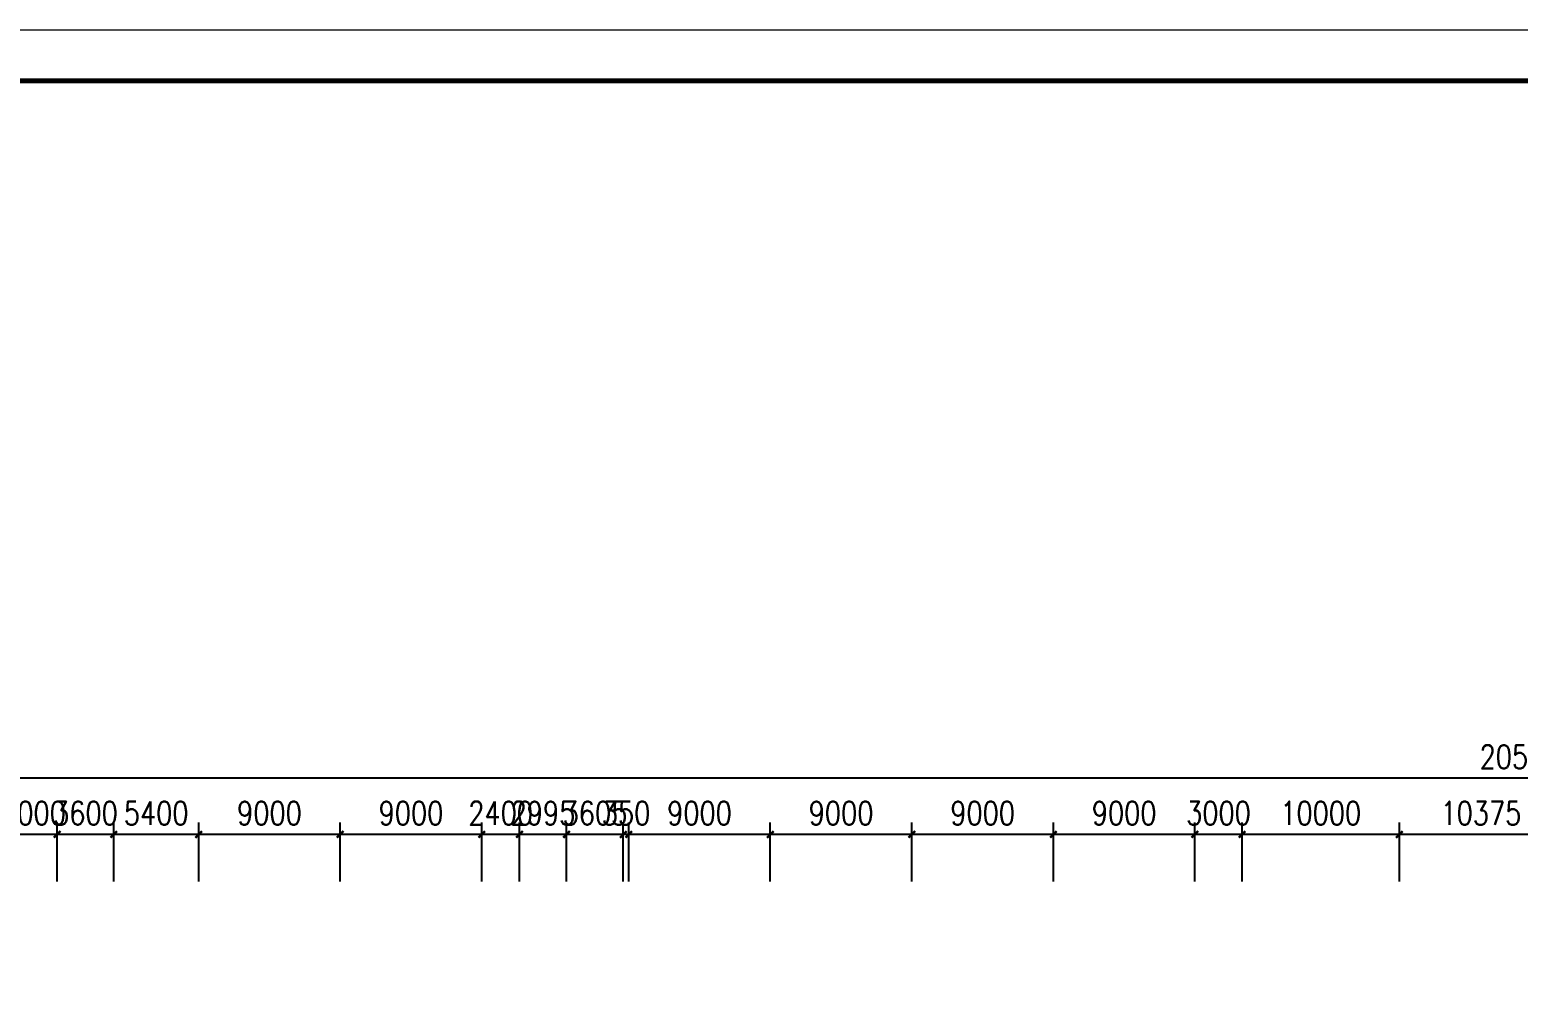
# Model space of a CAD drawing. Extents: x 5719244 to 11985375, y 1211094 to 3157953.
# Drawn here: x 6482728 to 6577379, y 1614239 to 1675543 of the extents above; entities that cross this region are included whole.
import ezdxf

# ---------------------------------------------------------------- set-up
doc = ezdxf.new("R2010")
doc.units = 0
doc.header["$LTSCALE"] = 500
doc.header["$MEASUREMENT"] = 0
doc.layers.get('0').update_dxf_attribs({"linetype": 'CONTINUOUS', "lineweight": 0})
doc.layers.get('DEFPOINTS').update_dxf_attribs({"linetype": 'CONTINUOUS', "lineweight": 0})
doc.layers.add('PUB_DIM', color=3, linetype='CONTINUOUS', lineweight=0)
doc.styles.add('DIM_FONT', font='SIMPLEX.shx', dxfattribs={"width": 0.8})
doc.dimstyles.new('DIMN300-X', dxfattribs={"dimscale": 3, "dimtxt": 500, "dimasz": 1, "dimexe": 250, "dimexo": 0, "dimgap": 200, "dimtad": 1, "dimdec": 0, "dimzin": 0, "dimdsep": 46, "dimtxsty": 'DIM_FONT', "dimblk": '_DIMX', "dimblk1": '_DIMX', "dimblk2": '_DIMX', "dimsah": 1, "dimcen": 0, "dimdle": 187.057091, "dimclrd": 3, "dimclre": 3, "dimclrt": 7, "dimadec": 0, "dimazin": 0, "dimtfac": 2.166667, "dimtdec": 0, "dimtix": 1, "dimtmove": 2, "dimatfit": 3, "dimldrblk": '_DIMX', "dimfxl": 1, "dimtolj": 1, "dimtzin": 0, "dimarcsym": 0})

# ---------------------------------------------------------------- blocks, each defined once
blk = doc.blocks.new('_DIMX')
blk.add_line((-150, 0), (150, 0))
at = {"const_width": 50}
blk.add_lwpolyline([(-70, -70), (70, 70)], dxfattribs=at)
blk = doc.blocks.new('*D360')
at = {"layer": 'DEFPOINTS', "color": 0, "transparency": 16777216}
for p in [(6475469, 1627978), (6475469, 1620890), (6680544, 1620890)]:
    blk.add_point(p, dxfattribs=at)
at = {"layer": 'PUB_DIM', "color": 3, "lineweight": -2, "transparency": 16777216}
for p, q in [((6475469, 1620890), (6475469, 1628728)), ((6680544, 1620890), (6680544, 1628728)), ((6680541, 1627978), (6475472, 1627978))]:
    blk.add_line(p, q, dxfattribs=at)
at = {"layer": 'PUB_DIM', "color": 3, "lineweight": -2, "transparency": 16777216, "xscale": 3, "yscale": 3, "zscale": 3, "rotation": 180}
blk.add_blockref('_DIMX', (6475469, 1627978), dxfattribs=at)
at = {"layer": 'PUB_DIM', "color": 3, "lineweight": -2, "transparency": 16777216, "xscale": 3, "yscale": 3, "zscale": 3}
blk.add_blockref('_DIMX', (6680544, 1627978), dxfattribs=at)
at = {"layer": 'PUB_DIM', "color": 7, "transparency": 16777216, "insert": (6578007, 1629328), "char_height": 1500, "attachment_point": 5, "style": 'DIM_FONT'}
blk.add_mtext('\\A1;205075', dxfattribs=at)
blk = doc.blocks.new('*D370')
at = {"layer": 'DEFPOINTS', "color": 0, "transparency": 16777216}
for p in [(6569819, 1624397), (6569819, 1621397), (6580194, 1621397)]:
    blk.add_point(p, dxfattribs=at)
at = {"layer": 'PUB_DIM', "color": 3, "lineweight": -2, "transparency": 16777216}
for p, q in [((6569819, 1621397), (6569819, 1625147)), ((6580191, 1624397), (6569822, 1624397)), ((6580194, 1621397), (6580194, 1625147))]:
    blk.add_line(p, q, dxfattribs=at)
at = {"layer": 'PUB_DIM', "color": 3, "lineweight": -2, "transparency": 16777216, "xscale": 3, "yscale": 3, "zscale": 3, "rotation": 180}
blk.add_blockref('_DIMX', (6569819, 1624397), dxfattribs=at)
at = {"layer": 'PUB_DIM', "color": 3, "lineweight": -2, "transparency": 16777216, "xscale": 3, "yscale": 3, "zscale": 3}
blk.add_blockref('_DIMX', (6580194, 1624397), dxfattribs=at)
at = {"layer": 'PUB_DIM', "color": 7, "transparency": 16777216, "insert": (6575007, 1625747), "char_height": 1500, "attachment_point": 5, "style": 'DIM_FONT'}
blk.add_mtext('\\A1;10375', dxfattribs=at)
blk = doc.blocks.new('*D371')
at = {"layer": 'DEFPOINTS', "color": 0, "transparency": 16777216}
for p in [(6559819, 1624397), (6559819, 1621397), (6569819, 1621397)]:
    blk.add_point(p, dxfattribs=at)
at = {"layer": 'PUB_DIM', "color": 3, "lineweight": -2, "transparency": 16777216}
for p, q in [((6559819, 1621397), (6559819, 1625147)), ((6569816, 1624397), (6559822, 1624397)), ((6569819, 1621397), (6569819, 1625147))]:
    blk.add_line(p, q, dxfattribs=at)
at = {"layer": 'PUB_DIM', "color": 3, "lineweight": -2, "transparency": 16777216, "xscale": 3, "yscale": 3, "zscale": 3, "rotation": 180}
blk.add_blockref('_DIMX', (6559819, 1624397), dxfattribs=at)
at = {"layer": 'PUB_DIM', "color": 3, "lineweight": -2, "transparency": 16777216, "xscale": 3, "yscale": 3, "zscale": 3}
blk.add_blockref('_DIMX', (6569819, 1624397), dxfattribs=at)
at = {"layer": 'PUB_DIM', "color": 7, "transparency": 16777216, "insert": (6564819, 1625747), "char_height": 1500, "attachment_point": 5, "style": 'DIM_FONT'}
blk.add_mtext('\\A1;10000', dxfattribs=at)
blk = doc.blocks.new('*D372')
at = {"layer": 'DEFPOINTS', "color": 0, "transparency": 16777216}
for p in [(6556819, 1624397), (6556819, 1621397), (6559819, 1621397)]:
    blk.add_point(p, dxfattribs=at)
at = {"layer": 'PUB_DIM', "color": 3, "lineweight": -2, "transparency": 16777216}
for p, q in [((6556816, 1624397), (6556813, 1624397)), ((6556819, 1621397), (6556819, 1625147)), ((6559819, 1624397), (6556819, 1624397)), ((6559819, 1621397), (6559819, 1625147)), ((6559822, 1624397), (6559825, 1624397))]:
    blk.add_line(p, q, dxfattribs=at)
at = {"layer": 'PUB_DIM', "color": 3, "lineweight": -2, "transparency": 16777216, "xscale": 3, "yscale": 3, "zscale": 3}
blk.add_blockref('_DIMX', (6556819, 1624397), dxfattribs=at)
at = {"layer": 'PUB_DIM', "color": 3, "lineweight": -2, "transparency": 16777216, "xscale": 3, "yscale": 3, "zscale": 3, "rotation": 180}
blk.add_blockref('_DIMX', (6559819, 1624397), dxfattribs=at)
at = {"layer": 'PUB_DIM', "color": 7, "transparency": 16777216, "insert": (6558319, 1625747), "char_height": 1500, "attachment_point": 5, "style": 'DIM_FONT'}
blk.add_mtext('\\A1;3000', dxfattribs=at)
blk = doc.blocks.new('*D373')
at = {"layer": 'DEFPOINTS', "color": 0, "transparency": 16777216}
for p in [(6547819, 1624397), (6547819, 1621397), (6556819, 1621397)]:
    blk.add_point(p, dxfattribs=at)
at = {"layer": 'PUB_DIM', "color": 3, "lineweight": -2, "transparency": 16777216}
for p, q in [((6547819, 1621397), (6547819, 1625147)), ((6556816, 1624397), (6547822, 1624397)), ((6556819, 1621397), (6556819, 1625147))]:
    blk.add_line(p, q, dxfattribs=at)
at = {"layer": 'PUB_DIM', "color": 3, "lineweight": -2, "transparency": 16777216, "xscale": 3, "yscale": 3, "zscale": 3, "rotation": 180}
blk.add_blockref('_DIMX', (6547819, 1624397), dxfattribs=at)
at = {"layer": 'PUB_DIM', "color": 3, "lineweight": -2, "transparency": 16777216, "xscale": 3, "yscale": 3, "zscale": 3}
blk.add_blockref('_DIMX', (6556819, 1624397), dxfattribs=at)
at = {"layer": 'PUB_DIM', "color": 7, "transparency": 16777216, "insert": (6552319, 1625747), "char_height": 1500, "attachment_point": 5, "style": 'DIM_FONT'}
blk.add_mtext('\\A1;9000', dxfattribs=at)
blk = doc.blocks.new('*D374')
at = {"layer": 'DEFPOINTS', "color": 0, "transparency": 16777216}
for p in [(6538819, 1624397), (6538819, 1621397), (6547819, 1621397)]:
    blk.add_point(p, dxfattribs=at)
at = {"layer": 'PUB_DIM', "color": 3, "lineweight": -2, "transparency": 16777216}
for p, q in [((6538819, 1621397), (6538819, 1625147)), ((6547816, 1624397), (6538822, 1624397)), ((6547819, 1621397), (6547819, 1625147))]:
    blk.add_line(p, q, dxfattribs=at)
at = {"layer": 'PUB_DIM', "color": 3, "lineweight": -2, "transparency": 16777216, "xscale": 3, "yscale": 3, "zscale": 3, "rotation": 180}
blk.add_blockref('_DIMX', (6538819, 1624397), dxfattribs=at)
at = {"layer": 'PUB_DIM', "color": 3, "lineweight": -2, "transparency": 16777216, "xscale": 3, "yscale": 3, "zscale": 3}
blk.add_blockref('_DIMX', (6547819, 1624397), dxfattribs=at)
at = {"layer": 'PUB_DIM', "color": 7, "transparency": 16777216, "insert": (6543319, 1625747), "char_height": 1500, "attachment_point": 5, "style": 'DIM_FONT'}
blk.add_mtext('\\A1;9000', dxfattribs=at)
blk = doc.blocks.new('*D375')
at = {"layer": 'DEFPOINTS', "color": 0, "transparency": 16777216}
for p in [(6529819, 1624397), (6529819, 1621397), (6538819, 1621397)]:
    blk.add_point(p, dxfattribs=at)
at = {"layer": 'PUB_DIM', "color": 3, "lineweight": -2, "transparency": 16777216}
for p, q in [((6529819, 1621397), (6529819, 1625147)), ((6538816, 1624397), (6529822, 1624397)), ((6538819, 1621397), (6538819, 1625147))]:
    blk.add_line(p, q, dxfattribs=at)
at = {"layer": 'PUB_DIM', "color": 3, "lineweight": -2, "transparency": 16777216, "xscale": 3, "yscale": 3, "zscale": 3, "rotation": 180}
blk.add_blockref('_DIMX', (6529819, 1624397), dxfattribs=at)
at = {"layer": 'PUB_DIM', "color": 3, "lineweight": -2, "transparency": 16777216, "xscale": 3, "yscale": 3, "zscale": 3}
blk.add_blockref('_DIMX', (6538819, 1624397), dxfattribs=at)
at = {"layer": 'PUB_DIM', "color": 7, "transparency": 16777216, "insert": (6534319, 1625747), "char_height": 1500, "attachment_point": 5, "style": 'DIM_FONT'}
blk.add_mtext('\\A1;9000', dxfattribs=at)
blk = doc.blocks.new('*D376')
at = {"layer": 'DEFPOINTS', "color": 0, "transparency": 16777216}
for p in [(6520819, 1624397), (6520819, 1621397), (6529819, 1621397)]:
    blk.add_point(p, dxfattribs=at)
at = {"layer": 'PUB_DIM', "color": 3, "lineweight": -2, "transparency": 16777216}
for p, q in [((6520819, 1621397), (6520819, 1625147)), ((6529816, 1624397), (6520822, 1624397)), ((6529819, 1621397), (6529819, 1625147))]:
    blk.add_line(p, q, dxfattribs=at)
at = {"layer": 'PUB_DIM', "color": 3, "lineweight": -2, "transparency": 16777216, "xscale": 3, "yscale": 3, "zscale": 3, "rotation": 180}
blk.add_blockref('_DIMX', (6520819, 1624397), dxfattribs=at)
at = {"layer": 'PUB_DIM', "color": 3, "lineweight": -2, "transparency": 16777216, "xscale": 3, "yscale": 3, "zscale": 3}
blk.add_blockref('_DIMX', (6529819, 1624397), dxfattribs=at)
at = {"layer": 'PUB_DIM', "color": 7, "transparency": 16777216, "insert": (6525319, 1625747), "char_height": 1500, "attachment_point": 5, "style": 'DIM_FONT'}
blk.add_mtext('\\A1;9000', dxfattribs=at)
blk = doc.blocks.new('*D377')
at = {"layer": 'DEFPOINTS', "color": 0, "transparency": 16777216}
for p in [(6520469, 1624397), (6520469, 1621397), (6520819, 1621397)]:
    blk.add_point(p, dxfattribs=at)
at = {"layer": 'PUB_DIM', "color": 3, "lineweight": -2, "transparency": 16777216}
for p, q in [((6520466, 1624397), (6520463, 1624397)), ((6520469, 1621397), (6520469, 1625147)), ((6520819, 1624397), (6520469, 1624397)), ((6520819, 1621397), (6520819, 1625147)), ((6520822, 1624397), (6520825, 1624397))]:
    blk.add_line(p, q, dxfattribs=at)
at = {"layer": 'PUB_DIM', "color": 3, "lineweight": -2, "transparency": 16777216, "xscale": 3, "yscale": 3, "zscale": 3}
blk.add_blockref('_DIMX', (6520469, 1624397), dxfattribs=at)
at = {"layer": 'PUB_DIM', "color": 3, "lineweight": -2, "transparency": 16777216, "xscale": 3, "yscale": 3, "zscale": 3, "rotation": 180}
blk.add_blockref('_DIMX', (6520819, 1624397), dxfattribs=at)
at = {"layer": 'PUB_DIM', "color": 7, "transparency": 16777216, "insert": (6520644, 1625747), "char_height": 1500, "attachment_point": 5, "style": 'DIM_FONT'}
blk.add_mtext('\\A1;350', dxfattribs=at)
blk = doc.blocks.new('*D378')
at = {"layer": 'DEFPOINTS', "color": 0, "transparency": 16777216}
for p in [(6516864, 1624397), (6516864, 1621397), (6520469, 1621397)]:
    blk.add_point(p, dxfattribs=at)
at = {"layer": 'PUB_DIM', "color": 3, "lineweight": -2, "transparency": 16777216}
for p, q in [((6516861, 1624397), (6516858, 1624397)), ((6516864, 1621397), (6516864, 1625147)), ((6520469, 1624397), (6516864, 1624397)), ((6520469, 1621397), (6520469, 1625147)), ((6520472, 1624397), (6520475, 1624397))]:
    blk.add_line(p, q, dxfattribs=at)
at = {"layer": 'PUB_DIM', "color": 3, "lineweight": -2, "transparency": 16777216, "xscale": 3, "yscale": 3, "zscale": 3}
blk.add_blockref('_DIMX', (6516864, 1624397), dxfattribs=at)
at = {"layer": 'PUB_DIM', "color": 3, "lineweight": -2, "transparency": 16777216, "xscale": 3, "yscale": 3, "zscale": 3, "rotation": 180}
blk.add_blockref('_DIMX', (6520469, 1624397), dxfattribs=at)
at = {"layer": 'PUB_DIM', "color": 7, "transparency": 16777216, "insert": (6518667, 1625747), "char_height": 1500, "attachment_point": 5, "style": 'DIM_FONT'}
blk.add_mtext('\\A1;3605', dxfattribs=at)
blk = doc.blocks.new('*D379')
at = {"layer": 'DEFPOINTS', "color": 0, "transparency": 16777216}
for p in [(6513869, 1624397), (6513869, 1621397), (6516864, 1621397)]:
    blk.add_point(p, dxfattribs=at)
at = {"layer": 'PUB_DIM', "color": 3, "lineweight": -2, "transparency": 16777216}
for p, q in [((6513866, 1624397), (6513863, 1624397)), ((6513869, 1621397), (6513869, 1625147)), ((6516864, 1624397), (6513869, 1624397)), ((6516864, 1621397), (6516864, 1625147)), ((6516867, 1624397), (6516870, 1624397))]:
    blk.add_line(p, q, dxfattribs=at)
at = {"layer": 'PUB_DIM', "color": 3, "lineweight": -2, "transparency": 16777216, "xscale": 3, "yscale": 3, "zscale": 3}
blk.add_blockref('_DIMX', (6513869, 1624397), dxfattribs=at)
at = {"layer": 'PUB_DIM', "color": 3, "lineweight": -2, "transparency": 16777216, "xscale": 3, "yscale": 3, "zscale": 3, "rotation": 180}
blk.add_blockref('_DIMX', (6516864, 1624397), dxfattribs=at)
at = {"layer": 'PUB_DIM', "color": 7, "transparency": 16777216, "insert": (6515367, 1625747), "char_height": 1500, "attachment_point": 5, "style": 'DIM_FONT'}
blk.add_mtext('\\A1;2995', dxfattribs=at)
blk = doc.blocks.new('*D380')
at = {"layer": 'DEFPOINTS', "color": 0, "transparency": 16777216}
for p in [(6511469, 1624397), (6511469, 1621397), (6513869, 1621397)]:
    blk.add_point(p, dxfattribs=at)
at = {"layer": 'PUB_DIM', "color": 3, "lineweight": -2, "transparency": 16777216}
for p, q in [((6511466, 1624397), (6511463, 1624397)), ((6511469, 1621397), (6511469, 1625147)), ((6513869, 1624397), (6511469, 1624397)), ((6513869, 1621397), (6513869, 1625147)), ((6513872, 1624397), (6513875, 1624397))]:
    blk.add_line(p, q, dxfattribs=at)
at = {"layer": 'PUB_DIM', "color": 3, "lineweight": -2, "transparency": 16777216, "xscale": 3, "yscale": 3, "zscale": 3}
blk.add_blockref('_DIMX', (6511469, 1624397), dxfattribs=at)
at = {"layer": 'PUB_DIM', "color": 3, "lineweight": -2, "transparency": 16777216, "xscale": 3, "yscale": 3, "zscale": 3, "rotation": 180}
blk.add_blockref('_DIMX', (6513869, 1624397), dxfattribs=at)
at = {"layer": 'PUB_DIM', "color": 7, "transparency": 16777216, "insert": (6512669, 1625747), "char_height": 1500, "attachment_point": 5, "style": 'DIM_FONT'}
blk.add_mtext('\\A1;2400', dxfattribs=at)
blk = doc.blocks.new('*D381')
at = {"layer": 'DEFPOINTS', "color": 0, "transparency": 16777216}
for p in [(6502469, 1624397), (6502469, 1621397), (6511469, 1621397)]:
    blk.add_point(p, dxfattribs=at)
at = {"layer": 'PUB_DIM', "color": 3, "lineweight": -2, "transparency": 16777216}
for p, q in [((6502469, 1621397), (6502469, 1625147)), ((6511466, 1624397), (6502472, 1624397)), ((6511469, 1621397), (6511469, 1625147))]:
    blk.add_line(p, q, dxfattribs=at)
at = {"layer": 'PUB_DIM', "color": 3, "lineweight": -2, "transparency": 16777216, "xscale": 3, "yscale": 3, "zscale": 3, "rotation": 180}
blk.add_blockref('_DIMX', (6502469, 1624397), dxfattribs=at)
at = {"layer": 'PUB_DIM', "color": 3, "lineweight": -2, "transparency": 16777216, "xscale": 3, "yscale": 3, "zscale": 3}
blk.add_blockref('_DIMX', (6511469, 1624397), dxfattribs=at)
at = {"layer": 'PUB_DIM', "color": 7, "transparency": 16777216, "insert": (6506969, 1625747), "char_height": 1500, "attachment_point": 5, "style": 'DIM_FONT'}
blk.add_mtext('\\A1;9000', dxfattribs=at)
blk = doc.blocks.new('*D382')
at = {"layer": 'DEFPOINTS', "color": 0, "transparency": 16777216}
for p in [(6493469, 1624397), (6493469, 1621397), (6502469, 1621397)]:
    blk.add_point(p, dxfattribs=at)
at = {"layer": 'PUB_DIM', "color": 3, "lineweight": -2, "transparency": 16777216}
for p, q in [((6493469, 1621397), (6493469, 1625147)), ((6502466, 1624397), (6493472, 1624397)), ((6502469, 1621397), (6502469, 1625147))]:
    blk.add_line(p, q, dxfattribs=at)
at = {"layer": 'PUB_DIM', "color": 3, "lineweight": -2, "transparency": 16777216, "xscale": 3, "yscale": 3, "zscale": 3, "rotation": 180}
blk.add_blockref('_DIMX', (6493469, 1624397), dxfattribs=at)
at = {"layer": 'PUB_DIM', "color": 3, "lineweight": -2, "transparency": 16777216, "xscale": 3, "yscale": 3, "zscale": 3}
blk.add_blockref('_DIMX', (6502469, 1624397), dxfattribs=at)
at = {"layer": 'PUB_DIM', "color": 7, "transparency": 16777216, "insert": (6497969, 1625747), "char_height": 1500, "attachment_point": 5, "style": 'DIM_FONT'}
blk.add_mtext('\\A1;9000', dxfattribs=at)
blk = doc.blocks.new('*D383')
at = {"layer": 'DEFPOINTS', "color": 0, "transparency": 16777216}
for p in [(6488069, 1624397), (6488069, 1621397), (6493469, 1621397)]:
    blk.add_point(p, dxfattribs=at)
at = {"layer": 'PUB_DIM', "color": 3, "lineweight": -2, "transparency": 16777216}
for p, q in [((6488066, 1624397), (6488063, 1624397)), ((6488069, 1621397), (6488069, 1625147)), ((6493469, 1624397), (6488069, 1624397)), ((6493469, 1621397), (6493469, 1625147)), ((6493472, 1624397), (6493475, 1624397))]:
    blk.add_line(p, q, dxfattribs=at)
at = {"layer": 'PUB_DIM', "color": 3, "lineweight": -2, "transparency": 16777216, "xscale": 3, "yscale": 3, "zscale": 3}
blk.add_blockref('_DIMX', (6488069, 1624397), dxfattribs=at)
at = {"layer": 'PUB_DIM', "color": 3, "lineweight": -2, "transparency": 16777216, "xscale": 3, "yscale": 3, "zscale": 3, "rotation": 180}
blk.add_blockref('_DIMX', (6493469, 1624397), dxfattribs=at)
at = {"layer": 'PUB_DIM', "color": 7, "transparency": 16777216, "insert": (6490769, 1625747), "char_height": 1500, "attachment_point": 5, "style": 'DIM_FONT'}
blk.add_mtext('\\A1;5400', dxfattribs=at)
blk = doc.blocks.new('*D384')
at = {"layer": 'DEFPOINTS', "color": 0, "transparency": 16777216}
for p in [(6484469, 1624397), (6484469, 1621397), (6488069, 1621397)]:
    blk.add_point(p, dxfattribs=at)
at = {"layer": 'PUB_DIM', "color": 3, "lineweight": -2, "transparency": 16777216}
for p, q in [((6484466, 1624397), (6484463, 1624397)), ((6484469, 1621397), (6484469, 1625147)), ((6488069, 1624397), (6484469, 1624397)), ((6488069, 1621397), (6488069, 1625147)), ((6488072, 1624397), (6488075, 1624397))]:
    blk.add_line(p, q, dxfattribs=at)
at = {"layer": 'PUB_DIM', "color": 3, "lineweight": -2, "transparency": 16777216, "xscale": 3, "yscale": 3, "zscale": 3}
blk.add_blockref('_DIMX', (6484469, 1624397), dxfattribs=at)
at = {"layer": 'PUB_DIM', "color": 3, "lineweight": -2, "transparency": 16777216, "xscale": 3, "yscale": 3, "zscale": 3, "rotation": 180}
blk.add_blockref('_DIMX', (6488069, 1624397), dxfattribs=at)
at = {"layer": 'PUB_DIM', "color": 7, "transparency": 16777216, "insert": (6486269, 1625747), "char_height": 1500, "attachment_point": 5, "style": 'DIM_FONT'}
blk.add_mtext('\\A1;3600', dxfattribs=at)
blk = doc.blocks.new('*D385')
at = {"layer": 'DEFPOINTS', "color": 0, "transparency": 16777216}
for p in [(6481469, 1624397), (6481469, 1621397), (6484469, 1621397)]:
    blk.add_point(p, dxfattribs=at)
at = {"layer": 'PUB_DIM', "color": 3, "lineweight": -2, "transparency": 16777216}
for p, q in [((6481466, 1624397), (6481463, 1624397)), ((6481469, 1621397), (6481469, 1625147)), ((6484469, 1624397), (6481469, 1624397)), ((6484469, 1621397), (6484469, 1625147)), ((6484472, 1624397), (6484475, 1624397))]:
    blk.add_line(p, q, dxfattribs=at)
at = {"layer": 'PUB_DIM', "color": 3, "lineweight": -2, "transparency": 16777216, "xscale": 3, "yscale": 3, "zscale": 3}
blk.add_blockref('_DIMX', (6481469, 1624397), dxfattribs=at)
at = {"layer": 'PUB_DIM', "color": 3, "lineweight": -2, "transparency": 16777216, "xscale": 3, "yscale": 3, "zscale": 3, "rotation": 180}
blk.add_blockref('_DIMX', (6484469, 1624397), dxfattribs=at)
at = {"layer": 'PUB_DIM', "color": 7, "transparency": 16777216, "insert": (6482969, 1625747), "char_height": 1500, "attachment_point": 5, "style": 'DIM_FONT'}
blk.add_mtext('\\A1;3000', dxfattribs=at)

msp = doc.modelspace()

# ---------------------------------------------------------------- linework, layer by layer
at = {"color": 4}
msp.add_lwpolyline([(6434211.9, 1482409.7), (6434211.9, 1675543.1), (6707655, 1675543.1), (6707655, 1482409.7)], close=True, dxfattribs=at)
at = {"color": 4, "const_width": 325.1}
msp.add_lwpolyline([(6437463.3, 1485661.1), (6704403.6, 1485661.1), (6704403.6, 1672291.7), (6437463.3, 1672291.7)], close=True, dxfattribs=at)

# ---------------------------------------------------------------- dimensions: what is measured, and where the dimension line sits
at = {"layer": 'PUB_DIM'}
dim = msp.add_linear_dim(base=(6475469.2, 1627977.7), p1=(6680544.2, 1620889.9), p2=(6475469.2, 1620889.9), dimstyle='DIMN300-X', dxfattribs=at)
dim.commit()
dim.dimension.update_dxf_attribs({"geometry": '*D360', "text_midpoint": (6578006.7, 1629327.7)})
for p1, p2, picture, middle in [((6484469.2, 1621397.3), (6481469.2, 1621397.3), '*D385', (6482969.2, 1625747.3)), ((6488069.2, 1621397.3), (6484469.2, 1621397.3), '*D384', (6486269.2, 1625747.3)), ((6493469.2, 1621397.3), (6488069.2, 1621397.3), '*D383', (6490769.2, 1625747.3)), ((6502469.2, 1621397.3), (6493469.2, 1621397.3), '*D382', (6497969.2, 1625747.3)), ((6511469.2, 1621397.3), (6502469.2, 1621397.3), '*D381', (6506969.2, 1625747.3)), ((6513869.2, 1621397.3), (6511469.2, 1621397.3), '*D380', (6512669.2, 1625747.3)), ((6516864.2, 1621397.3), (6513869.2, 1621397.3), '*D379', (6515366.7, 1625747.3)), ((6520469.2, 1621397.3), (6516864.2, 1621397.3), '*D378', (6518666.7, 1625747.3)), ((6520819.2, 1621397.3), (6520469.2, 1621397.3), '*D377', (6520644.2, 1625747.3)), ((6529819.2, 1621397.3), (6520819.2, 1621397.3), '*D376', (6525319.2, 1625747.3)), ((6538819.2, 1621397.3), (6529819.2, 1621397.3), '*D375', (6534319.2, 1625747.3)), ((6547819.2, 1621397.3), (6538819.2, 1621397.3), '*D374', (6543319.2, 1625747.3)), ((6556819.2, 1621397.3), (6547819.2, 1621397.3), '*D373', (6552319.2, 1625747.3)), ((6559819.2, 1621397.3), (6556819.2, 1621397.3), '*D372', (6558319.2, 1625747.3)), ((6569819.2, 1621397.3), (6559819.2, 1621397.3), '*D371', (6564819.2, 1625747.3)), ((6580194.2, 1621397.3), (6569819.2, 1621397.3), '*D370', (6575006.7, 1625747.3))]:
    dim = msp.add_aligned_dim(p1=p1, p2=p2, distance=-3000, dimstyle='DIMN300-X', dxfattribs=at)
    dim.commit()
    dim.dimension.update_dxf_attribs({"geometry": picture, "text_midpoint": middle})

doc.saveas('drawing.dxf')
